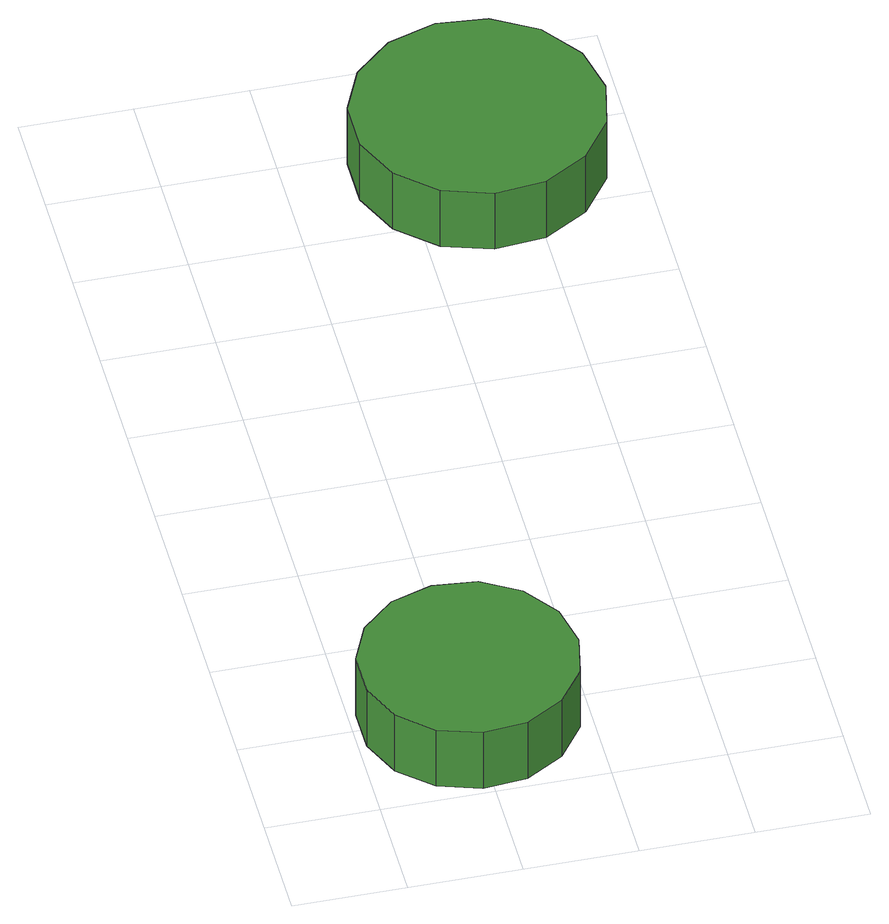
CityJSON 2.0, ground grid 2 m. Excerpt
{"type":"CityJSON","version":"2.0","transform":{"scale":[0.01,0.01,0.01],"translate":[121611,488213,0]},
"CityObjects":{
"tree1":{"type":"SolitaryVegetationObject","attributes":{"function":"something"},"geometry":[{"type":"MultiSurface","lod":"1","boundaries":[[[0,1,2,3,4,5,6,7,8,9,10,11,12,13,14]],[[15,16,17,18,19,20,21,22,23,24,25,26,27,28,29]],[[0,29,28,1]],[[1,28,27,2]],[[2,27,26,3]],[[3,26,25,4]],[[4,25,24,5]],[[5,24,23,6]],[[6,23,22,7]],[[7,22,21,8]],[[8,21,20,9]],[[9,20,19,10]],[[10,19,18,11]],[[11,18,17,12]],[[12,17,16,13]],[[13,16,15,14]],[[14,15,29,0]]]}]},
"tree2":{"type":"SolitaryVegetationObject","attributes":{"function":"something"},"geometry":[{"type":"MultiSurface","lod":"1","boundaries":[[[30,31,32,33,34,35,36,37,38,39,40,41,42,43,44]],[[45,46,47,48,49,50,51,52,53,54,55,56,57,58,59]],[[30,59,58,31]],[[31,58,57,32]],[[32,57,56,33]],[[33,56,55,34]],[[34,55,54,35]],[[35,54,53,36]],[[36,53,52,37]],[[37,52,51,38]],[[38,51,50,39]],[[39,50,49,40]],[[40,49,48,41]],[[41,48,47,42]],[[42,47,46,43]],[[43,46,45,44]],[[44,45,59,30]]]}]}
},
"vertices":[
[390,200,160],[374,277,160],[327,341,160],[259,381,160],[180,389,160],[105,365,160],[46,312,160],[14,240,160],[14,160,160],[46,88,160],[105,35,160],[180,11,160],[259,19,160],[327,59,160],[374,123,160],[374,123,33],[327,59,33],[259,19,33],[180,11,33],[105,35,33],[46,88,33],[14,160,33],[14,240,33],[46,312,33],[105,365,33],[180,389,33],[259,381,33],[327,341,33],[374,277,33],[390,200,33],
[720,1400,288],[701,1489,288],[647,1563,288],[568,1609,288],[477,1618,288],[390,1590,288],[322,1529,288],[285,1446,288],[285,1354,288],[322,1271,288],[390,1210,288],[477,1182,288],[568,1191,288],[647,1237,288],[701,1311,288],[701,1311,161],[647,1237,161],[568,1191,161],[477,1182,161],[390,1210,161],[322,1271,161],[285,1354,161],[285,1446,161],[322,1529,161],[390,1590,161],[477,1618,161],[568,1609,161],[647,1563,161],[701,1489,161],[720,1400,161]
]}
